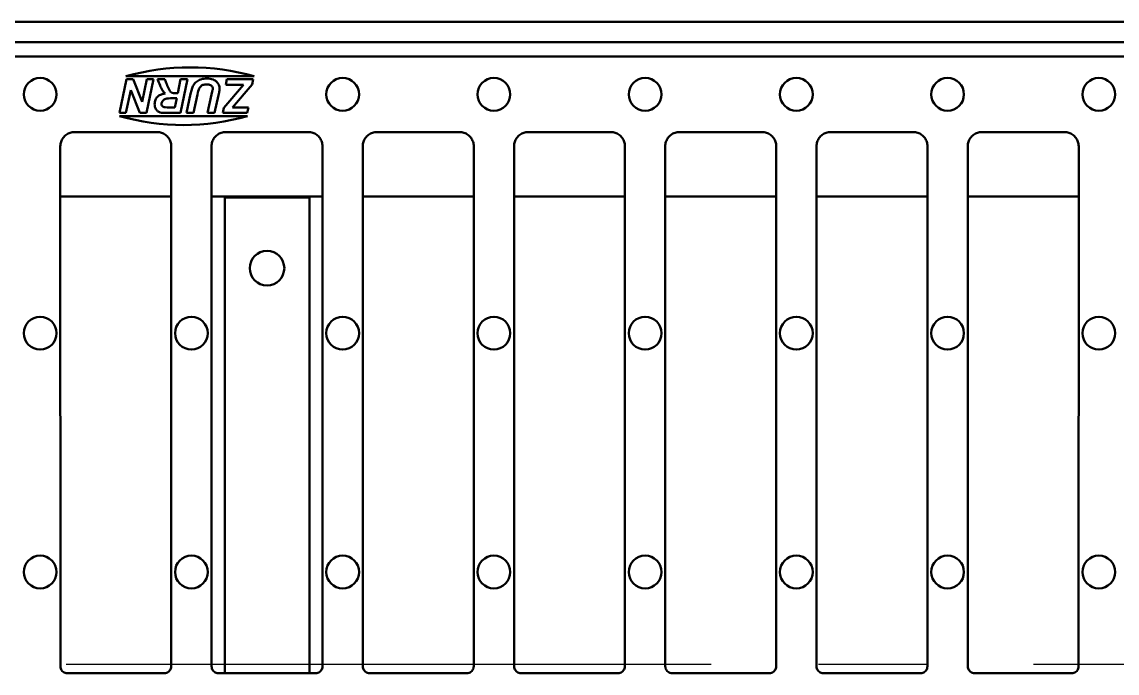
# Model space of a CAD drawing. Header units: inches. Extents: x 6 to 170, y 1 to 50.
# Drawn here: x 128.88 to 138.58, y 40.84 to 46.61 of the extents above; entities that cross this region are included whole.
import ezdxf

# ---------------------------------------------------------------- set-up
doc = ezdxf.new("R2010")
doc.units = ezdxf.units.IN
doc.header["$LTSCALE"] = 8
doc.header["$MEASUREMENT"] = 0
doc.linetypes.add('CENTER2', pattern=[1.125, 0.75, -0.125, 0.125, -0.125])
doc.layers.add('Visible (ANSI)', color=7, linetype='Continuous', lineweight=50)

msp = doc.modelspace()

# ---------------------------------------------------------------- linework, layer by layer
at = {"color": 7, "linetype": 'CENTER2', "ltscale": 0.952448}
msp.add_line((43.552063, 40.918385), (168.921708, 40.918385), dxfattribs=at)
at = {"layer": 'Visible (ANSI)'}
for p, q in [((167.052053, 46.608417), (47.052053, 46.608417)), ((167.052053, 46.429417), (47.052053, 46.429417)), ((140.376827, 46.301417), (121.727279, 46.301417)), ((129.807465, 46.101417), (129.744812, 45.801417)), ((129.801918, 46.126417), (130.939553, 46.126417)), ((129.864629, 46.101417), (129.807465, 46.101417)), ((129.946032, 45.899968), (129.864629, 46.101417)), ((129.988333, 46.101417), (129.946032, 45.899968)), ((129.982846, 45.801417), (130.045498, 46.101417)), ((130.045498, 46.101417), (129.988333, 46.101417)), ((130.146794, 46.101417), (130.080483, 46.101417)), ((130.286733, 46.101417), (130.260894, 45.977255)), ((130.285818, 45.801417), (130.348471, 46.101417)), ((130.348471, 46.101417), (130.286733, 46.101417)), ((130.69626, 46.101417), (130.685742, 46.05134)), ((130.929263, 46.101417), (130.69626, 46.101417)), ((130.919431, 46.054084), (130.929263, 46.101417)), ((129.801977, 45.801417), (129.84405, 46.002179)), ((129.84405, 46.002179), (129.925681, 45.801417)), ((130.570041, 46.004465), (130.561123, 45.96445)), ((130.843288, 46.052255), (130.668364, 45.84852)), ((130.685742, 46.05134), (130.756626, 46.05134)), ((130.746337, 45.851493), (130.919431, 46.054084)), ((130.218821, 45.932209), (130.251519, 45.932209)), ((130.251519, 45.932209), (130.234599, 45.851493)), ((130.260894, 45.977255), (130.235742, 45.977255)), ((130.374538, 45.971081), (130.339324, 45.801417)), ((130.400605, 45.801417), (130.434904, 45.965365)), ((130.561123, 45.96445), (130.525224, 45.801417)), ((130.586962, 45.801417), (130.622175, 45.959648)), ((129.744812, 45.801417), (129.801977, 45.801417)), ((129.925681, 45.801417), (129.982846, 45.801417)), ((130.152739, 45.801417), (130.285818, 45.801417)), ((130.234599, 45.851493), (130.166687, 45.851493)), ((130.339324, 45.801417), (130.400605, 45.801417)), ((130.525224, 45.801417), (130.586962, 45.801417)), ((130.668364, 45.84852), (130.659446, 45.801417)), ((130.659446, 45.801417), (130.875986, 45.801417)), ((130.886504, 45.851493), (130.746337, 45.851493)), ((130.875986, 45.801417), (130.886504, 45.851493)), ((130.879839, 45.773795), (129.745034, 45.773795)), ((129.345493, 45.632197), (130.078613, 45.632197)), ((130.685493, 45.632197), (131.418613, 45.632197)), ((132.025493, 45.632197), (132.758613, 45.632197)), ((133.365493, 45.632197), (134.098613, 45.632197)), ((134.705493, 45.632197), (135.438613, 45.632197)), ((136.045493, 45.632197), (136.778613, 45.632197)), ((137.385493, 45.632197), (138.118613, 45.632197)), ((130.203514, 45.062417), (129.220592, 45.062417)), ((131.543514, 45.062417), (130.560592, 45.062417)), ((130.677053, 40.838739), (130.677053, 45.051417)), ((130.677053, 45.051417), (131.427053, 45.051417)), ((131.427053, 45.051417), (131.427053, 40.838739)), ((132.883514, 45.062417), (131.900592, 45.062417)), ((134.223514, 45.062417), (133.240592, 45.062417)), ((135.563514, 45.062417), (134.580592, 45.062417)), ((136.903514, 45.062417), (135.920592, 45.062417)), ((138.243514, 45.062417), (137.260592, 45.062417)), ((129.280851, 40.838739), (130.143255, 40.838739)), ((130.620851, 40.838739), (131.483255, 40.838739)), ((131.960851, 40.838739), (132.823255, 40.838739)), ((133.300851, 40.838739), (134.163255, 40.838739)), ((134.640851, 40.838739), (135.503255, 40.838739)), ((135.980851, 40.838739), (136.843255, 40.838739)), ((137.320851, 40.838739), (138.183255, 40.838739))]:
    msp.add_line(p, q, dxfattribs=at)
for centre, radius in [((129.042053, 45.966417), 0.145), ((131.722053, 45.966417), 0.145), ((133.062053, 45.966417), 0.145), ((134.402053, 45.966417), 0.145), ((135.742053, 45.966417), 0.145), ((137.082053, 45.966417), 0.145), ((138.422053, 45.966417), 0.145), ((131.052053, 44.426417), 0.1535), ((129.042053, 43.850417), 0.145), ((130.382053, 43.850417), 0.145), ((131.722053, 43.850417), 0.145), ((133.062053, 43.850417), 0.145), ((134.402053, 43.850417), 0.145), ((135.742053, 43.850417), 0.145), ((137.082053, 43.850417), 0.145), ((138.422053, 43.850417), 0.145), ((129.042053, 41.734417), 0.145), ((130.382053, 41.734417), 0.145), ((131.722053, 41.734417), 0.145), ((133.062053, 41.734417), 0.145), ((134.402053, 41.734417), 0.145), ((135.742053, 41.734417), 0.145), ((137.082053, 41.734417), 0.145), ((138.422053, 41.734417), 0.145)]:
    msp.add_circle(centre, radius, dxfattribs=at)
for centre, start, end in [((130.370735, 44.125705), 74.1291453, 105.8708547), ((130.312436, 47.774909), 254.1696637, 285.8303363)]:
    msp.add_arc(centre, 2.08, start, end, dxfattribs=at)
for points, knots in [([(130.080483, 46.101417), (130.087935, 46.08255), (130.096145, 46.062858), (130.111155, 46.030375), (130.118617, 46.015342), (130.126443, 46.00195)], [-0.273292833, -0.273292833, -0.273292833, -0.273292833, -0.118195476, -0.118195476, 0, 0, 0, 0]), ([(130.17812, 46.022301), (130.171634, 46.037244), (130.164642, 46.053757), (130.154694, 46.078881), (130.150038, 46.091127), (130.146794, 46.101417)], [-0.207930991, -0.207930991, -0.207930991, -0.207930991, -0.082213401, -0.082213401, 0, 0, 0, 0]), ([(130.519736, 46.106447), (130.50189, 46.106447), (130.483524, 46.104548), (130.448625, 46.09368), (130.436364, 46.085707), (130.416489, 46.069941), (130.40771, 46.060029), (130.394514, 46.03702), (130.384608, 46.015884), (130.374538, 45.971081)], [-1.33372556, -1.33372556, -1.33372556, -1.33372556, -1.02887293, -1.02887293, -0.70989646, -0.70989646, -0.34991251, -0.34991251, 0, 0, 0, 0]), ([(130.63155, 46.014755), (130.63155, 46.021355), (130.630975, 46.027937), (130.628458, 46.040521), (130.626612, 46.046442), (130.619509, 46.062365), (130.612979, 46.071241), (130.598764, 46.084643), (130.589172, 46.092181), (130.556804, 46.104286), (130.537914, 46.106447), (130.519736, 46.106447)], [-0.621854254, -0.621854254, -0.621854254, -0.621854254, -0.523299586, -0.523299586, -0.43023467, -0.43023467, -0.262963334, -0.262963334, -0.138516146, -0.138516146, 0, 0, 0, 0]), ([(130.126443, 46.00195), (130.129732, 45.996516), (130.133346, 45.991199), (130.140822, 45.981816), (130.144664, 45.97761), (130.148852, 45.973825)], [-0.0914295551, -0.0914295551, -0.0914295551, -0.0914295551, -0.0430133727, -0.0430133727, 0, 0, 0, 0]), ([(130.205102, 45.9832), (130.199609, 45.987036), (130.194949, 45.992505), (130.18604, 46.005417), (130.181691, 46.014055), (130.17812, 46.022301)], [-0.119285736, -0.119285736, -0.119285736, -0.119285736, -0.068468406, -0.068468406, 0, 0, 0, 0]), ([(130.434904, 45.965365), (130.439932, 45.987672), (130.445464, 46.006995), (130.453608, 46.023863), (130.457544, 46.030959), (130.468913, 46.041682), (130.475, 46.046178), (130.494312, 46.053457), (130.50589, 46.05477), (130.516992, 46.05477)], [-0.582796978, -0.582796978, -0.582796978, -0.582796978, -0.271805657, -0.271805657, -0.157027873, -0.157027873, -0.084598687, -0.084598687, 0, 0, 0, 0]), ([(130.516992, 46.05477), (130.523175, 46.05477), (130.529515, 46.054349), (130.540723, 46.052297), (130.54582, 46.050839), (130.556736, 46.045721), (130.560679, 46.042284), (130.566039, 46.036674), (130.568252, 46.033445), (130.571377, 46.025942), (130.572099, 46.021897), (130.572099, 46.017728)], [-0.139108329, -0.139108329, -0.139108329, -0.139108329, -0.112931331, -0.112931331, -0.090894689, -0.090894689, -0.061931819, -0.061931819, -0.031774158, -0.031774158, 0, 0, 0, 0]), ([(130.572099, 46.017728), (130.571759, 46.015285), (130.571391, 46.012736), (130.570718, 46.008396), (130.570385, 46.006361), (130.570041, 46.004465)], [-0.0335248772, -0.0335248772, -0.0335248772, -0.0335248772, -0.0146804282, -0.0146804282, 0, 0, 0, 0]), ([(130.622175, 45.959648), (130.623795, 45.967136), (130.625828, 45.976628), (130.628202, 45.988279), (130.629326, 45.993926), (130.629721, 45.996691)], [-0.0612300391, -0.0612300391, -0.0612300391, -0.0612300391, -0.0212815117, -0.0212815117, 0, 0, 0, 0]), ([(130.629721, 45.996691), (130.630301, 45.999808), (130.630773, 46.002969), (130.631382, 46.008985), (130.63155, 46.011879), (130.63155, 46.014755)], [-0.0460808752, -0.0460808752, -0.0460808752, -0.0460808752, -0.0219184472, -0.0219184472, 0, 0, 0, 0]), ([(130.756626, 46.05134), (130.766753, 46.051474), (130.777469, 46.051598), (130.795152, 46.051747), (130.803481, 46.051798), (130.811047, 46.051798)], [-0.13516086, -0.13516086, -0.13516086, -0.13516086, -0.057652206, -0.057652206, 0, 0, 0, 0]), ([(130.811047, 46.051798), (130.813162, 46.051798), (130.81962, 46.051888), (130.827987, 46.052007), (130.83669, 46.052147), (130.843288, 46.052255)], [-0.062721259, -0.062721259, -0.062721259, -0.062721259, -0.0502839431, -0.0502839431, 0, 0, 0, 0]), ([(130.148852, 45.973825), (130.134639, 45.972005), (130.120212, 45.968619), (130.097608, 45.958288), (130.088853, 45.952565), (130.076043, 45.939727), (130.068734, 45.931003), (130.058476, 45.905942), (130.056474, 45.893091), (130.056474, 45.880075)], [-0.555522895, -0.555522895, -0.555522895, -0.555522895, -0.353997107, -0.353997107, -0.206289974, -0.206289974, -0.099177631, -0.099177631, 0, 0, 0, 0]), ([(130.117983, 45.88099), (130.117983, 45.885309), (130.118649, 45.889524), (130.121352, 45.897951), (130.123401, 45.901983), (130.129324, 45.910812), (130.133877, 45.915831), (130.144846, 45.923051), (130.149974, 45.925471), (130.166896, 45.930669), (130.189499, 45.932209), (130.218821, 45.932209)], [-0.626976061, -0.626976061, -0.626976061, -0.626976061, -0.535925669, -0.535925669, -0.440423319, -0.440423319, -0.311779472, -0.311779472, -0.223432552, -0.223432552, 0, 0, 0, 0]), ([(130.235742, 45.977255), (130.227557, 45.977255), (130.219035, 45.977869), (130.209805, 45.980677), (130.207258, 45.981725), (130.205102, 45.9832)], [-0.0736315399, -0.0736315399, -0.0736315399, -0.0736315399, -0.0199084339, -0.0199084339, 0, 0, 0, 0]), ([(130.056474, 45.880075), (130.056474, 45.871919), (130.057281, 45.863731), (130.061039, 45.848623), (130.063755, 45.841783), (130.07052, 45.830549), (130.075502, 45.823496), (130.090643, 45.811537), (130.098222, 45.808509), (130.118988, 45.802638), (130.136114, 45.801417), (130.152739, 45.801417)], [-0.428313702, -0.428313702, -0.428313702, -0.428313702, -0.33666595, -0.33666595, -0.253409547, -0.253409547, -0.189338074, -0.189338074, -0.126680874, -0.126680874, 0, 0, 0, 0]), ([(130.131245, 45.856295), (130.128737, 45.857851), (130.126453, 45.859711), (130.122662, 45.864063), (130.121205, 45.866433), (130.118598, 45.872836), (130.117983, 45.876896), (130.117983, 45.88099)], [-0.0751607877, -0.0751607877, -0.0751607877, -0.0751607877, -0.0526723692, -0.0526723692, -0.0311938595, -0.0311938595, 0, 0, 0, 0]), ([(130.166687, 45.851493), (130.154689, 45.851493), (130.14418, 45.85219), (130.134988, 45.854598), (130.132912, 45.855322), (130.131245, 45.856295)], [-0.064233577, -0.064233577, -0.064233577, -0.064233577, -0.0147016044, -0.0147016044, 0, 0, 0, 0]), ([(129.220574, 45.507359), (129.220573, 45.520373), (129.222656, 45.533583), (129.230758, 45.55847), (129.23676, 45.570239), (129.252215, 45.591461), (129.261525, 45.600746), (129.282796, 45.616151), (129.294595, 45.622122), (129.319424, 45.630147), (129.332474, 45.632197), (129.345493, 45.632197)], [0, 0, 0, 0, 0.12296441, 0.12296441, 0.245928821, 0.245928821, 0.368893231, 0.368893231, 0.491857641, 0.491857641, 0.614822051, 0.614822051, 0.614822051, 0.614822051]), ([(130.078613, 45.632197), (130.091632, 45.632197), (130.104848, 45.630116), (130.129746, 45.622023), (130.141521, 45.616028), (130.162758, 45.600587), (130.17205, 45.591285), (130.187469, 45.570028), (130.193448, 45.558234), (130.20148, 45.533417), (130.203533, 45.520373), (130.203532, 45.507359)], [0, 0, 0, 0, 0.122963824, 0.122963824, 0.245927647, 0.245927647, 0.368891471, 0.368891471, 0.491855294, 0.491855294, 0.614819118, 0.614819118, 0.614819118, 0.614819118]), ([(130.560574, 45.507359), (130.560573, 45.520373), (130.562656, 45.533583), (130.570758, 45.55847), (130.57676, 45.570239), (130.592215, 45.591461), (130.601525, 45.600746), (130.622796, 45.616151), (130.634595, 45.622122), (130.659424, 45.630147), (130.672474, 45.632197), (130.685493, 45.632197)], [0, 0, 0, 0, 0.12296441, 0.12296441, 0.245928821, 0.245928821, 0.368893231, 0.368893231, 0.491857641, 0.491857641, 0.614822051, 0.614822051, 0.614822051, 0.614822051]), ([(131.543532, 45.507359), (131.543533, 45.520373), (131.54145, 45.533583), (131.533348, 45.55847), (131.527346, 45.570239), (131.511891, 45.591461), (131.502581, 45.600746), (131.48131, 45.616151), (131.469511, 45.622122), (131.444682, 45.630147), (131.431632, 45.632197), (131.418613, 45.632197)], [0, 0, 0, 0, 0.12296441, 0.12296441, 0.245928821, 0.245928821, 0.368893231, 0.368893231, 0.491857641, 0.491857641, 0.614822051, 0.614822051, 0.614822051, 0.614822051]), ([(132.025493, 45.632197), (132.012474, 45.632197), (131.999258, 45.630116), (131.97436, 45.622023), (131.962585, 45.616028), (131.941348, 45.600587), (131.932056, 45.591285), (131.916637, 45.570028), (131.910658, 45.558234), (131.902626, 45.533417), (131.900573, 45.520373), (131.900574, 45.507359)], [0, 0, 0, 0, 0.122963824, 0.122963824, 0.245927647, 0.245927647, 0.368891471, 0.368891471, 0.491855294, 0.491855294, 0.614819118, 0.614819118, 0.614819118, 0.614819118]), ([(132.883532, 45.507359), (132.883533, 45.520373), (132.88145, 45.533583), (132.873348, 45.55847), (132.867346, 45.570239), (132.851891, 45.591461), (132.842581, 45.600746), (132.82131, 45.616151), (132.809511, 45.622122), (132.784682, 45.630147), (132.771632, 45.632197), (132.758613, 45.632197)], [0, 0, 0, 0, 0.12296441, 0.12296441, 0.245928821, 0.245928821, 0.368893231, 0.368893231, 0.491857641, 0.491857641, 0.614822051, 0.614822051, 0.614822051, 0.614822051]), ([(133.365493, 45.632197), (133.352474, 45.632197), (133.339258, 45.630116), (133.31436, 45.622023), (133.302585, 45.616028), (133.281348, 45.600587), (133.272056, 45.591285), (133.256637, 45.570028), (133.250658, 45.558234), (133.242626, 45.533417), (133.240573, 45.520373), (133.240574, 45.507359)], [0, 0, 0, 0, 0.122963824, 0.122963824, 0.245927647, 0.245927647, 0.368891471, 0.368891471, 0.491855294, 0.491855294, 0.614819118, 0.614819118, 0.614819118, 0.614819118]), ([(134.223532, 45.507359), (134.223533, 45.520373), (134.22145, 45.533583), (134.213348, 45.55847), (134.207346, 45.570239), (134.191891, 45.591461), (134.182581, 45.600746), (134.16131, 45.616151), (134.149511, 45.622122), (134.124682, 45.630147), (134.111632, 45.632197), (134.098613, 45.632197)], [0, 0, 0, 0, 0.12296441, 0.12296441, 0.245928821, 0.245928821, 0.368893231, 0.368893231, 0.491857641, 0.491857641, 0.614822051, 0.614822051, 0.614822051, 0.614822051]), ([(134.705493, 45.632197), (134.692474, 45.632197), (134.679258, 45.630116), (134.65436, 45.622023), (134.642585, 45.616028), (134.621348, 45.600587), (134.612056, 45.591285), (134.596637, 45.570028), (134.590658, 45.558234), (134.582626, 45.533417), (134.580573, 45.520373), (134.580574, 45.507359)], [0, 0, 0, 0, 0.122963824, 0.122963824, 0.245927647, 0.245927647, 0.368891471, 0.368891471, 0.491855294, 0.491855294, 0.614819118, 0.614819118, 0.614819118, 0.614819118]), ([(135.563532, 45.507359), (135.563533, 45.520373), (135.56145, 45.533583), (135.553348, 45.55847), (135.547346, 45.570239), (135.531891, 45.591461), (135.522581, 45.600746), (135.50131, 45.616151), (135.489511, 45.622122), (135.464682, 45.630147), (135.451632, 45.632197), (135.438613, 45.632197)], [0, 0, 0, 0, 0.12296441, 0.12296441, 0.245928821, 0.245928821, 0.368893231, 0.368893231, 0.491857641, 0.491857641, 0.614822051, 0.614822051, 0.614822051, 0.614822051]), ([(136.045493, 45.632197), (136.032474, 45.632197), (136.019258, 45.630116), (135.99436, 45.622023), (135.982585, 45.616028), (135.961348, 45.600587), (135.952056, 45.591285), (135.936637, 45.570028), (135.930658, 45.558234), (135.922626, 45.533417), (135.920573, 45.520373), (135.920574, 45.507359)], [0, 0, 0, 0, 0.122963824, 0.122963824, 0.245927647, 0.245927647, 0.368891471, 0.368891471, 0.491855294, 0.491855294, 0.614819118, 0.614819118, 0.614819118, 0.614819118]), ([(136.903532, 45.507359), (136.903533, 45.520373), (136.90145, 45.533583), (136.893348, 45.55847), (136.887346, 45.570239), (136.871891, 45.591461), (136.862581, 45.600746), (136.84131, 45.616151), (136.829511, 45.622122), (136.804682, 45.630147), (136.791632, 45.632197), (136.778613, 45.632197)], [0, 0, 0, 0, 0.12296441, 0.12296441, 0.245928821, 0.245928821, 0.368893231, 0.368893231, 0.491857641, 0.491857641, 0.614822051, 0.614822051, 0.614822051, 0.614822051]), ([(137.385493, 45.632197), (137.372474, 45.632197), (137.359258, 45.630116), (137.33436, 45.622023), (137.322585, 45.616028), (137.301348, 45.600587), (137.292056, 45.591285), (137.276637, 45.570028), (137.270658, 45.558234), (137.262626, 45.533417), (137.260573, 45.520373), (137.260574, 45.507359)], [0, 0, 0, 0, 0.122963824, 0.122963824, 0.245927647, 0.245927647, 0.368891471, 0.368891471, 0.491855294, 0.491855294, 0.614819118, 0.614819118, 0.614819118, 0.614819118]), ([(138.243532, 45.507359), (138.243533, 45.520373), (138.24145, 45.533583), (138.233348, 45.55847), (138.227346, 45.570239), (138.211891, 45.591461), (138.202581, 45.600746), (138.18131, 45.616151), (138.169511, 45.622122), (138.144682, 45.630147), (138.131632, 45.632197), (138.118613, 45.632197)], [0, 0, 0, 0, 0.12296441, 0.12296441, 0.245928821, 0.245928821, 0.368893231, 0.368893231, 0.491857641, 0.491857641, 0.614822051, 0.614822051, 0.614822051, 0.614822051]), ([(129.220934, 40.89868), (129.22093, 41.205926), (129.220917, 41.513172), (129.220879, 42.127663), (129.220853, 42.434909), (129.220791, 43.0494), (129.220755, 43.356645), (129.220685, 43.971135), (129.220651, 44.27838), (129.2206, 44.89287), (129.220582, 45.200115), (129.220574, 45.507359)], [0, 0, 0, 0, 2.34120865, 2.34120865, 4.6824173, 4.6824173, 7.02362595, 7.02362595, 9.3648346, 9.3648346, 11.70604325, 11.70604325, 11.70604325, 11.70604325]), ([(130.203172, 40.89868), (130.203176, 41.205926), (130.203189, 41.513172), (130.203227, 42.127663), (130.203253, 42.434909), (130.203315, 43.0494), (130.203351, 43.356645), (130.203421, 43.971135), (130.203455, 44.27838), (130.203506, 44.89287), (130.203524, 45.200115), (130.203532, 45.507359)], [-11.70604325, -11.70604325, -11.70604325, -11.70604325, -9.3648346, -9.3648346, -7.02362595, -7.02362595, -4.6824173, -4.6824173, -2.34120865, -2.34120865, 0, 0, 0, 0]), ([(130.560934, 40.89868), (130.56093, 41.205926), (130.560917, 41.513172), (130.560879, 42.127663), (130.560853, 42.434909), (130.560791, 43.0494), (130.560755, 43.356645), (130.560685, 43.971135), (130.560651, 44.27838), (130.5606, 44.89287), (130.560582, 45.200115), (130.560574, 45.507359)], [0, 0, 0, 0, 2.34120865, 2.34120865, 4.6824173, 4.6824173, 7.02362595, 7.02362595, 9.3648346, 9.3648346, 11.70604325, 11.70604325, 11.70604325, 11.70604325]), ([(131.543172, 40.89868), (131.543176, 41.205926), (131.543189, 41.513172), (131.543227, 42.127663), (131.543253, 42.434909), (131.543315, 43.0494), (131.543351, 43.356645), (131.543421, 43.971135), (131.543455, 44.27838), (131.543506, 44.89287), (131.543524, 45.200115), (131.543532, 45.507359)], [0, 0, 0, 0, 2.34120865, 2.34120865, 4.6824173, 4.6824173, 7.02362595, 7.02362595, 9.3648346, 9.3648346, 11.70604325, 11.70604325, 11.70604325, 11.70604325]), ([(131.900934, 40.89868), (131.90093, 41.205926), (131.900917, 41.513172), (131.900879, 42.127663), (131.900853, 42.434909), (131.900791, 43.0494), (131.900755, 43.356645), (131.900685, 43.971135), (131.900651, 44.27838), (131.9006, 44.89287), (131.900582, 45.200115), (131.900574, 45.507359)], [-11.70604325, -11.70604325, -11.70604325, -11.70604325, -9.3648346, -9.3648346, -7.02362595, -7.02362595, -4.6824173, -4.6824173, -2.34120865, -2.34120865, 0, 0, 0, 0]), ([(132.883172, 40.89868), (132.883176, 41.205926), (132.883189, 41.513172), (132.883227, 42.127663), (132.883253, 42.434909), (132.883315, 43.0494), (132.883351, 43.356645), (132.883421, 43.971135), (132.883455, 44.27838), (132.883506, 44.89287), (132.883524, 45.200115), (132.883532, 45.507359)], [0, 0, 0, 0, 2.34120865, 2.34120865, 4.6824173, 4.6824173, 7.02362595, 7.02362595, 9.3648346, 9.3648346, 11.70604325, 11.70604325, 11.70604325, 11.70604325]), ([(133.240934, 40.89868), (133.24093, 41.205926), (133.240917, 41.513172), (133.240879, 42.127663), (133.240853, 42.434909), (133.240791, 43.0494), (133.240755, 43.356645), (133.240685, 43.971135), (133.240651, 44.27838), (133.2406, 44.89287), (133.240582, 45.200115), (133.240574, 45.507359)], [-11.70604325, -11.70604325, -11.70604325, -11.70604325, -9.3648346, -9.3648346, -7.02362595, -7.02362595, -4.6824173, -4.6824173, -2.34120865, -2.34120865, 0, 0, 0, 0]), ([(134.223172, 40.89868), (134.223176, 41.205926), (134.223189, 41.513172), (134.223227, 42.127663), (134.223253, 42.434909), (134.223315, 43.0494), (134.223351, 43.356645), (134.223421, 43.971135), (134.223455, 44.27838), (134.223506, 44.89287), (134.223524, 45.200115), (134.223532, 45.507359)], [0, 0, 0, 0, 2.34120865, 2.34120865, 4.6824173, 4.6824173, 7.02362595, 7.02362595, 9.3648346, 9.3648346, 11.70604325, 11.70604325, 11.70604325, 11.70604325]), ([(134.580934, 40.89868), (134.58093, 41.205926), (134.580917, 41.513172), (134.580879, 42.127663), (134.580853, 42.434909), (134.580791, 43.0494), (134.580755, 43.356645), (134.580685, 43.971135), (134.580651, 44.27838), (134.5806, 44.89287), (134.580582, 45.200115), (134.580574, 45.507359)], [-11.70604325, -11.70604325, -11.70604325, -11.70604325, -9.3648346, -9.3648346, -7.02362595, -7.02362595, -4.6824173, -4.6824173, -2.34120865, -2.34120865, 0, 0, 0, 0]), ([(135.563172, 40.89868), (135.563176, 41.205926), (135.563189, 41.513172), (135.563227, 42.127663), (135.563253, 42.434909), (135.563315, 43.0494), (135.563351, 43.356645), (135.563421, 43.971135), (135.563455, 44.27838), (135.563506, 44.89287), (135.563524, 45.200115), (135.563532, 45.507359)], [0, 0, 0, 0, 2.34120865, 2.34120865, 4.6824173, 4.6824173, 7.02362595, 7.02362595, 9.3648346, 9.3648346, 11.70604325, 11.70604325, 11.70604325, 11.70604325]), ([(135.920934, 40.89868), (135.92093, 41.205926), (135.920917, 41.513172), (135.920879, 42.127663), (135.920853, 42.434909), (135.920791, 43.0494), (135.920755, 43.356645), (135.920685, 43.971135), (135.920651, 44.27838), (135.9206, 44.89287), (135.920582, 45.200115), (135.920574, 45.507359)], [-11.70604325, -11.70604325, -11.70604325, -11.70604325, -9.3648346, -9.3648346, -7.02362595, -7.02362595, -4.6824173, -4.6824173, -2.34120865, -2.34120865, 0, 0, 0, 0]), ([(136.903172, 40.89868), (136.903176, 41.205926), (136.903189, 41.513172), (136.903227, 42.127663), (136.903253, 42.434909), (136.903315, 43.0494), (136.903351, 43.356645), (136.903421, 43.971135), (136.903455, 44.27838), (136.903506, 44.89287), (136.903524, 45.200115), (136.903532, 45.507359)], [0, 0, 0, 0, 2.34120865, 2.34120865, 4.6824173, 4.6824173, 7.02362595, 7.02362595, 9.3648346, 9.3648346, 11.70604325, 11.70604325, 11.70604325, 11.70604325]), ([(137.260934, 40.89868), (137.26093, 41.205926), (137.260917, 41.513172), (137.260879, 42.127663), (137.260853, 42.434909), (137.260791, 43.0494), (137.260755, 43.356645), (137.260685, 43.971135), (137.260651, 44.27838), (137.2606, 44.89287), (137.260582, 45.200115), (137.260574, 45.507359)], [-11.70604325, -11.70604325, -11.70604325, -11.70604325, -9.3648346, -9.3648346, -7.02362595, -7.02362595, -4.6824173, -4.6824173, -2.34120865, -2.34120865, 0, 0, 0, 0]), ([(138.243172, 40.89868), (138.243176, 41.205926), (138.243189, 41.513172), (138.243227, 42.127663), (138.243253, 42.434909), (138.243315, 43.0494), (138.243351, 43.356645), (138.243421, 43.971135), (138.243455, 44.27838), (138.243506, 44.89287), (138.243524, 45.200115), (138.243532, 45.507359)], [0, 0, 0, 0, 2.34120865, 2.34120865, 4.6824173, 4.6824173, 7.02362595, 7.02362595, 9.3648346, 9.3648346, 11.70604325, 11.70604325, 11.70604325, 11.70604325]), ([(129.280851, 40.838739), (129.274603, 40.838739), (129.268262, 40.839739), (129.256319, 40.843626), (129.250671, 40.846505), (129.240488, 40.853919), (129.236032, 40.858385), (129.228638, 40.86859), (129.225772, 40.874251), (129.221919, 40.886166), (129.220934, 40.89243), (129.220934, 40.89868)], [0, 0, 0, 0, 0.071397181, 0.071397181, 0.142794362, 0.142794362, 0.214191543, 0.214191543, 0.285588723, 0.285588723, 0.356985904, 0.356985904, 0.356985904, 0.356985904]), ([(130.203172, 40.89868), (130.203172, 40.89243), (130.202172, 40.886087), (130.198287, 40.874138), (130.195409, 40.868488), (130.187998, 40.8583), (130.183534, 40.853842), (130.173333, 40.846446), (130.167674, 40.843578), (130.155764, 40.839724), (130.149503, 40.838739), (130.143255, 40.838739)], [0, 0, 0, 0, 0.071397006, 0.071397006, 0.142794013, 0.142794013, 0.214191019, 0.214191019, 0.285588026, 0.285588026, 0.356985032, 0.356985032, 0.356985032, 0.356985032]), ([(130.620851, 40.838739), (130.614603, 40.838739), (130.608262, 40.839739), (130.596319, 40.843626), (130.590671, 40.846505), (130.580488, 40.853919), (130.576032, 40.858385), (130.568638, 40.86859), (130.565772, 40.874251), (130.561919, 40.886166), (130.560934, 40.89243), (130.560934, 40.89868)], [0, 0, 0, 0, 0.071397181, 0.071397181, 0.142794362, 0.142794362, 0.214191543, 0.214191543, 0.285588723, 0.285588723, 0.356985904, 0.356985904, 0.356985904, 0.356985904]), ([(131.483255, 40.838739), (131.489503, 40.838739), (131.495844, 40.839739), (131.507787, 40.843626), (131.513435, 40.846505), (131.523618, 40.853919), (131.528074, 40.858385), (131.535468, 40.86859), (131.538334, 40.874251), (131.542187, 40.886166), (131.543172, 40.89243), (131.543172, 40.89868)], [0, 0, 0, 0, 0.071397181, 0.071397181, 0.142794362, 0.142794362, 0.214191543, 0.214191543, 0.285588723, 0.285588723, 0.356985904, 0.356985904, 0.356985904, 0.356985904]), ([(131.900934, 40.89868), (131.900934, 40.89243), (131.901934, 40.886087), (131.905819, 40.874138), (131.908697, 40.868488), (131.916108, 40.8583), (131.920572, 40.853842), (131.930773, 40.846446), (131.936432, 40.843578), (131.948342, 40.839724), (131.954603, 40.838739), (131.960851, 40.838739)], [0, 0, 0, 0, 0.071397006, 0.071397006, 0.142794013, 0.142794013, 0.214191019, 0.214191019, 0.285588026, 0.285588026, 0.356985032, 0.356985032, 0.356985032, 0.356985032]), ([(132.823255, 40.838739), (132.829503, 40.838739), (132.835844, 40.839739), (132.847787, 40.843626), (132.853435, 40.846505), (132.863618, 40.853919), (132.868074, 40.858385), (132.875468, 40.86859), (132.878334, 40.874251), (132.882187, 40.886166), (132.883172, 40.89243), (132.883172, 40.89868)], [0, 0, 0, 0, 0.071397181, 0.071397181, 0.142794362, 0.142794362, 0.214191543, 0.214191543, 0.285588723, 0.285588723, 0.356985904, 0.356985904, 0.356985904, 0.356985904]), ([(133.240934, 40.89868), (133.240934, 40.89243), (133.241934, 40.886087), (133.245819, 40.874138), (133.248697, 40.868488), (133.256108, 40.8583), (133.260572, 40.853842), (133.270773, 40.846446), (133.276432, 40.843578), (133.288342, 40.839724), (133.294603, 40.838739), (133.300851, 40.838739)], [0, 0, 0, 0, 0.071397006, 0.071397006, 0.142794013, 0.142794013, 0.214191019, 0.214191019, 0.285588026, 0.285588026, 0.356985032, 0.356985032, 0.356985032, 0.356985032]), ([(134.163255, 40.838739), (134.169503, 40.838739), (134.175844, 40.839739), (134.187787, 40.843626), (134.193435, 40.846505), (134.203618, 40.853919), (134.208074, 40.858385), (134.215468, 40.86859), (134.218334, 40.874251), (134.222187, 40.886166), (134.223172, 40.89243), (134.223172, 40.89868)], [0, 0, 0, 0, 0.071397181, 0.071397181, 0.142794362, 0.142794362, 0.214191543, 0.214191543, 0.285588723, 0.285588723, 0.356985904, 0.356985904, 0.356985904, 0.356985904]), ([(134.580934, 40.89868), (134.580934, 40.89243), (134.581934, 40.886087), (134.585819, 40.874138), (134.588697, 40.868488), (134.596108, 40.8583), (134.600572, 40.853842), (134.610773, 40.846446), (134.616432, 40.843578), (134.628342, 40.839724), (134.634603, 40.838739), (134.640851, 40.838739)], [0, 0, 0, 0, 0.071397006, 0.071397006, 0.142794013, 0.142794013, 0.214191019, 0.214191019, 0.285588026, 0.285588026, 0.356985032, 0.356985032, 0.356985032, 0.356985032]), ([(135.503255, 40.838739), (135.509503, 40.838739), (135.515844, 40.839739), (135.527787, 40.843626), (135.533435, 40.846505), (135.543618, 40.853919), (135.548074, 40.858385), (135.555468, 40.86859), (135.558334, 40.874251), (135.562187, 40.886166), (135.563172, 40.89243), (135.563172, 40.89868)], [0, 0, 0, 0, 0.071397181, 0.071397181, 0.142794362, 0.142794362, 0.214191543, 0.214191543, 0.285588723, 0.285588723, 0.356985904, 0.356985904, 0.356985904, 0.356985904]), ([(135.920934, 40.89868), (135.920934, 40.89243), (135.921934, 40.886087), (135.925819, 40.874138), (135.928697, 40.868488), (135.936108, 40.8583), (135.940572, 40.853842), (135.950773, 40.846446), (135.956432, 40.843578), (135.968342, 40.839724), (135.974603, 40.838739), (135.980851, 40.838739)], [0, 0, 0, 0, 0.071397006, 0.071397006, 0.142794013, 0.142794013, 0.214191019, 0.214191019, 0.285588026, 0.285588026, 0.356985032, 0.356985032, 0.356985032, 0.356985032]), ([(136.843255, 40.838739), (136.849503, 40.838739), (136.855844, 40.839739), (136.867787, 40.843626), (136.873435, 40.846505), (136.883618, 40.853919), (136.888074, 40.858385), (136.895468, 40.86859), (136.898334, 40.874251), (136.902187, 40.886166), (136.903172, 40.89243), (136.903172, 40.89868)], [0, 0, 0, 0, 0.071397181, 0.071397181, 0.142794362, 0.142794362, 0.214191543, 0.214191543, 0.285588723, 0.285588723, 0.356985904, 0.356985904, 0.356985904, 0.356985904]), ([(137.260934, 40.89868), (137.260934, 40.89243), (137.261934, 40.886087), (137.265819, 40.874138), (137.268697, 40.868488), (137.276108, 40.8583), (137.280572, 40.853842), (137.290773, 40.846446), (137.296432, 40.843578), (137.308342, 40.839724), (137.314603, 40.838739), (137.320851, 40.838739)], [0, 0, 0, 0, 0.071397006, 0.071397006, 0.142794013, 0.142794013, 0.214191019, 0.214191019, 0.285588026, 0.285588026, 0.356985032, 0.356985032, 0.356985032, 0.356985032]), ([(138.183255, 40.838739), (138.189503, 40.838739), (138.195844, 40.839739), (138.207787, 40.843626), (138.213435, 40.846505), (138.223618, 40.853919), (138.228074, 40.858385), (138.235468, 40.86859), (138.238334, 40.874251), (138.242187, 40.886166), (138.243172, 40.89243), (138.243172, 40.89868)], [0, 0, 0, 0, 0.071397181, 0.071397181, 0.142794362, 0.142794362, 0.214191543, 0.214191543, 0.285588723, 0.285588723, 0.356985904, 0.356985904, 0.356985904, 0.356985904])]:
    msp.add_open_spline(points, degree=3, knots=knots, dxfattribs=at)

doc.saveas('drawing.dxf')
